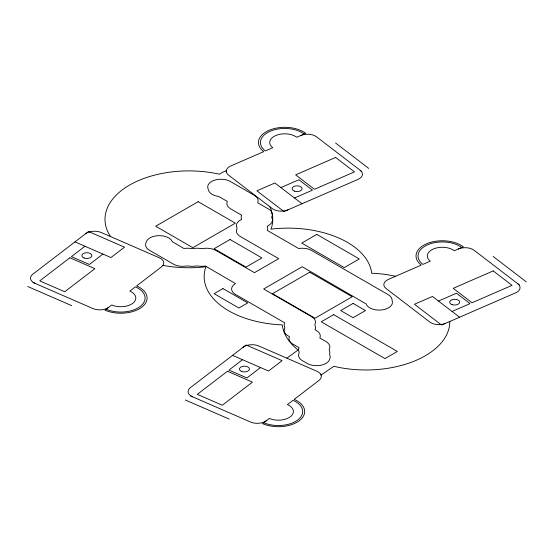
<?xml version="1.0" encoding="UTF-8"?>
<svg xmlns="http://www.w3.org/2000/svg" width="554" height="554" viewBox="0 0 554 554"><rect width="100%" height="100%" fill="white"/><g stroke="black" fill="none" stroke-linecap="round" stroke-linejoin="round"><path stroke-width="0.83" d="M226.261 171.283L226.129 170.805A22.534 13.012 0 0 0 219.571 174.185L214.8 173.263A83.883 48.427 0 0 0 129.567 185.078A83.883 48.427 0 0 0 109.103 234.287L110.565 236.579M286.868 358.189L298.073 350.01A83.883 48.427 0 0 1 282.311 325.343L282.277 324.866L281.446 324.845A83.883 48.427 0 0 1 205.181 268.995L205.97 266.703L202.002 267.16A83.883 48.427 0 0 1 162.959 265.38L162.918 265.373M84.949 246.246L71.383 256.641L89.381 264.466L102.947 254.078M242.527 359.712L228.961 370.107L246.959 377.932L260.525 367.544M280.906 187.591L298.904 179.766L312.47 190.154L294.472 197.986M438.484 301.057L456.482 293.232L470.048 303.62L452.05 311.452M395.584 276.28L391.851 275.49A83.883 48.427 0 0 0 372.517 273.267L371.686 273.247L371.651 272.769A83.883 48.427 0 0 0 274.909 228.733L270.941 229.19L271.73 226.898A83.883 48.427 0 0 0 270.442 208.02L269.805 206.711M74.949 241.897L110.945 257.555L124.505 247.167L88.508 231.51L32.755 274.223A11.267 6.503 0 0 0 34.971 283.336M232.528 355.363L268.524 371.021L282.083 360.633L246.087 344.976L190.334 387.689A11.267 6.503 0 0 0 192.55 396.803M32.977 282.464L92.968 308.564A11.267 6.503 0 0 0 108.743 307.283M27.7 286.508L71.695 305.649M190.555 395.93L250.547 422.03A11.267 6.503 0 0 0 266.322 420.749M185.278 399.974L229.273 419.115M493.15 256.46L526.3 281.861M335.572 142.994L368.722 168.395M519.299 284.908L474.092 250.269A11.267 6.503 0 0 0 458.317 248.988M361.72 171.442L316.514 136.803A11.267 6.503 0 0 0 300.739 135.522M459.585 317.22L432.459 296.445L414.461 304.271L441.586 325.053L515.573 292.865A11.267 6.503 0 0 0 517.796 283.752M302.006 203.754L274.881 182.979L256.883 190.805L284.008 211.586L357.995 179.399A11.267 6.503 0 0 0 360.218 170.286M320.842 374.525L321.05 375.058L333.833 366.291A83.883 48.427 0 0 0 449.813 321.549L449.813 321.472M263.759 422.716A24.286 14.023 0 0 0 297.775 419.953A24.286 14.023 0 0 0 292.997 400.313L287.422 404.586A15.02 8.677 0 0 1 290.379 416.733A15.02 8.677 0 0 1 269.341 418.443L262.554 423.637A26.294 15.18 0 0 0 299.375 420.652A26.294 15.18 0 0 0 294.202 399.392L319.062 380.342A11.267 6.503 0 0 0 316.846 371.228L258.856 346.001A11.267 6.503 0 0 0 243.074 347.282M461.711 247.513A24.286 14.023 0 0 0 427.702 244.75A24.286 14.023 0 0 0 422.917 264.39L430.32 261.169A15.02 8.677 0 0 1 433.276 249.023A15.02 8.677 0 0 1 454.315 250.733L463.31 246.814A26.294 15.18 0 0 0 426.497 243.829A26.294 15.18 0 0 0 421.317 265.089L388.326 279.445A11.267 6.503 0 0 0 386.103 288.551L429.807 322.033A11.267 6.503 0 0 0 445.589 323.314M106.181 309.25A24.286 14.023 0 0 0 140.197 306.487A24.286 14.023 0 0 0 135.418 286.847L129.844 291.12A15.02 8.677 0 0 1 132.801 303.267A15.02 8.677 0 0 1 111.763 304.977L104.976 310.171A26.294 15.18 0 0 0 141.796 307.186A26.294 15.18 0 0 0 136.623 285.926L161.484 266.876L163.139 265.082A11.267 6.503 0 0 0 159.268 257.769L101.278 232.535A11.267 6.503 0 0 0 85.496 233.816M304.132 134.047A24.286 14.023 0 0 0 270.123 131.284A24.286 14.023 0 0 0 265.338 150.923L272.741 147.703A15.02 8.677 0 0 1 275.698 135.557A15.02 8.677 0 0 1 296.736 137.267L305.732 133.348A26.294 15.18 0 0 0 268.919 130.363A26.294 15.18 0 0 0 263.739 151.623L230.748 165.978A11.267 6.503 0 0 0 228.525 175.085L272.229 208.567A11.267 6.503 0 0 0 288.011 209.848M272.436 215.187L271.592 217.258L271.917 217.791A13.268 7.659 0 0 1 268.607 225.436L267.215 226.24L267.457 226.801A13.268 7.659 0 0 1 267.457 229.792L267.215 230.353L298.682 248.524L299.659 248.386A13.268 7.659 0 0 1 311.632 250.477L388.119 294.638A13.268 7.659 0 0 1 391.934 299.285L392.35 301.667A13.268 7.659 0 0 1 381.131 310.011A13.268 7.659 0 0 1 366.139 303.952L302.242 266.73L263.649 289.015L311.632 316.722A13.268 7.659 0 0 1 314.942 324.36L314.942 325.433A13.268 7.659 0 0 1 315.261 329.152L315.018 329.713L316.41 330.516A13.268 7.659 0 0 1 320.039 337.434L319.797 337.995L325.974 341.562A13.268 7.659 0 0 1 329.284 349.2L329.284 350.273A13.268 7.659 0 0 1 329.602 353.992L329.775 354.913A13.268 7.659 0 0 1 330.032 357.898L329.713 359.137A13.268 7.659 0 0 1 320.752 365.294A13.268 7.659 0 0 1 307.2 363.438L302.422 360.675A13.268 7.659 0 0 1 299.105 353.03L299.105 351.963A13.268 7.659 0 0 1 298.793 348.244L299.035 347.677L292.858 344.117A13.268 7.659 0 0 1 289.23 337.199L289.472 336.638L288.08 335.835A13.268 7.659 0 0 1 284.763 328.19L284.763 327.123A13.268 7.659 0 0 1 284.451 323.404L284.694 322.837L235.498 294.437A13.268 7.659 0 0 1 235.498 283.6L205.423 266.031L204.447 266.169A13.268 7.659 0 0 1 198 265.989L196.144 265.989A13.268 7.659 0 0 1 188.443 265.989L186.587 265.989A13.268 7.659 0 0 1 173.347 264.078L149.448 250.276A13.268 7.659 0 0 1 145.778 243.469L146.277 241.918A13.268 7.659 0 0 1 159.143 235.651A13.268 7.659 0 0 1 172.308 241.71L183.949 248.524L184.925 248.386A13.268 7.659 0 0 1 191.365 248.566L193.221 248.566A13.268 7.659 0 0 1 200.929 248.566L202.785 248.566A13.268 7.659 0 0 1 216.018 250.477L254.438 272.665L278.697 258.656L240.277 236.475A13.268 7.659 0 0 1 236.96 228.837L236.96 227.763A13.268 7.659 0 0 1 240.277 220.118L241.669 219.315L241.426 218.754A13.268 7.659 0 0 1 241.426 215.762L241.669 215.201L230.713 208.879A13.268 7.659 0 0 1 227.085 201.961L227.327 201.4L218.56 196.435A13.268 7.659 0 0 1 208.477 190.223L207.882 188.145A13.268 7.659 0 0 1 214.91 180.085A13.268 7.659 0 0 1 230.36 181.483L254.265 195.278A13.268 7.659 0 0 1 257.894 202.196L257.652 202.757L268.607 209.08A13.268 7.659 0 0 1 271.481 211.566L272.436 215.187M69.88 257.79L39.743 280.885L64.735 291.757L94.873 268.669L69.88 257.79M227.459 371.256L197.321 394.351L222.313 405.223L252.451 382.135L227.459 371.256M198.173 201.691L155.681 226.226L192.861 247.693L235.353 223.158L198.173 201.691M230.042 239.515L214.107 248.711L245.976 267.111L261.91 257.915L230.042 239.515M222.957 288.579L214.107 293.689L238.892 308.003L247.749 302.893L222.957 288.579M316.798 234.404L301.75 243.095L344.242 267.624L359.29 258.94L316.798 234.404M309.714 272.222L272.533 293.689L315.025 318.225L352.212 296.757L309.714 272.222M333.619 314.644L321.223 321.805L384.968 358.604L397.356 351.444L333.619 314.644M353.092 303.405L340.703 310.559L353.092 317.712L365.488 310.559L353.092 303.405M335.627 157.454L295.635 174.856L314.471 189.288L354.463 171.885L335.627 157.454M493.205 270.92L453.214 288.322L472.05 302.754L512.041 285.352L493.205 270.92M241.696 371.471A5.007 2.895 0 0 0 249.445 369.22A5.007 2.895 0 0 0 242.188 366.471A5.007 2.895 0 0 0 241.696 371.471M451.988 304.61A5.007 2.895 0 0 0 459.668 302.283A5.007 2.895 0 0 0 452.348 299.603A5.007 2.895 0 0 0 451.988 304.61M84.118 258.005A5.007 2.895 0 0 0 91.867 255.754A5.007 2.895 0 0 0 84.61 253.005A5.007 2.895 0 0 0 84.118 258.005M294.409 191.144A5.007 2.895 0 0 0 302.089 188.817A5.007 2.895 0 0 0 294.77 186.137A5.007 2.895 0 0 0 294.409 191.144"/></g></svg>
